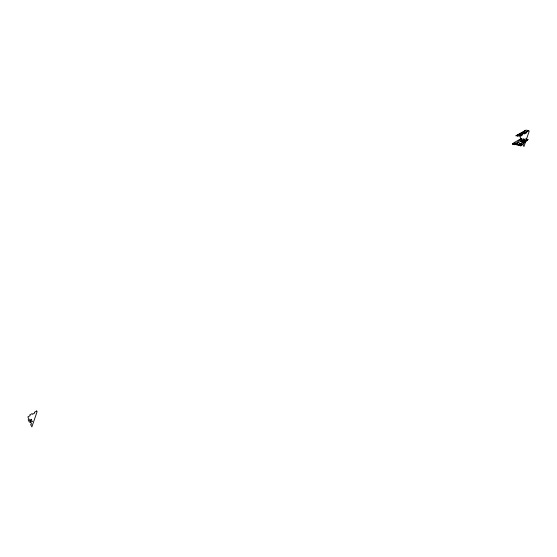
<?xml version="1.0" encoding="UTF-8"?>
<svg xmlns="http://www.w3.org/2000/svg" width="557" height="557" viewBox="0 0 557 557"><rect width="100%" height="100%" fill="white"/><g stroke="black" fill="none" stroke-linecap="round" stroke-linejoin="round"><path stroke-width="0.84" d="M517.174 135.191L517.857 134.829M517.843 134.905L517.209 135.219M519.375 135.616L520.05 135.26M520.064 135.302L519.423 135.643M524.297 131.132L525 130.804L524.353 131.16M526.49 131.556L527.187 131.236L526.525 131.591M515.134 143.253L514.529 143.469L515.141 143.156M517.655 143.518L517.077 143.81L517.669 143.428M518.971 144.138L519.604 143.803M519.625 143.873L519.006 144.193M523.984 139.904C522.814 141.339 522.375 139.904 523.956 139.849M525.265 140.559L525.892 140.232M520.879 144.729L521.498 144.402M521.484 144.493L520.92 144.785M525.912 140.301L525.321 140.608M513.686 143.748L514.055 143.629M520.607 145.105L520.976 144.987M515.295 142.933L515.218 142.864M36.671 410.996L34.374 412.305L34.743 413.009L32.445 414.317L32.076 413.614L29.779 414.916L30.148 415.626L27.85 416.935L29.082 419.296L28.163 419.818L29.396 422.178L30.315 421.656L31.547 424.016L30.628 424.538L31.867 426.899L37.082 411.693L36.706 410.975M528.739 130.644L519.563 135.866L517.237 136.11L518.156 135.588L517.446 135.448L515.824 135.838L525.982 130.101L528.454 130.589L526.156 131.898L526.811 132.657L524.513 133.965L523.859 133.207L521.568 134.509L522.215 135.274L519.918 136.583L521.15 138.944L520.231 139.466L521.463 141.826L522.382 141.304L523.615 143.664L522.696 144.186L523.935 146.547L529.15 131.341L528.774 130.623M521.61 138.352L514.724 142.272L512.635 143.622L513.338 143.762L512.419 144.291L514.752 144.04L513.832 144.562L514.543 144.702L521.651 138.331M523.35 142.119L525.648 140.81M523.371 142.209L518.992 144.869L519.695 145.008L518.776 145.53L521.108 145.286L520.189 145.809L520.899 145.948L528.001 139.577M525.669 140.9L527.966 139.591M29.57 420.131L30.099 420.166L29.57 420.11M30.558 422.025L31.081 422.081L30.558 421.983M30.635 420.667C31.589 421.969 31.345 419.275 30.635 420.667M30.941 419.351L31.471 419.386L30.941 419.351M31.923 421.245L32.452 421.294L31.93 421.203M521.637 139.779L522.167 139.835L521.644 139.744M522.626 141.673L523.155 141.708L522.626 141.652M523.009 138.999L523.531 139.055L523.009 138.958M523.998 140.893L524.527 140.928L523.998 140.872M518.017 142.829L515.03 144.535L515.928 144.179L516.638 144.319L515.949 144.709L516.652 144.848L517.342 144.458L518.052 144.597L517.362 144.987L518.066 145.126L527.73 139.459L525.119 138.944L518.017 142.829M520.732 134.509A3.363 0.571 -27.6 0 0 525.174 131.696A3.363 0.571 -27.6 0 0 520.642 133.436A3.363 0.571 -27.6 0 0 520.732 134.509"/></g></svg>
